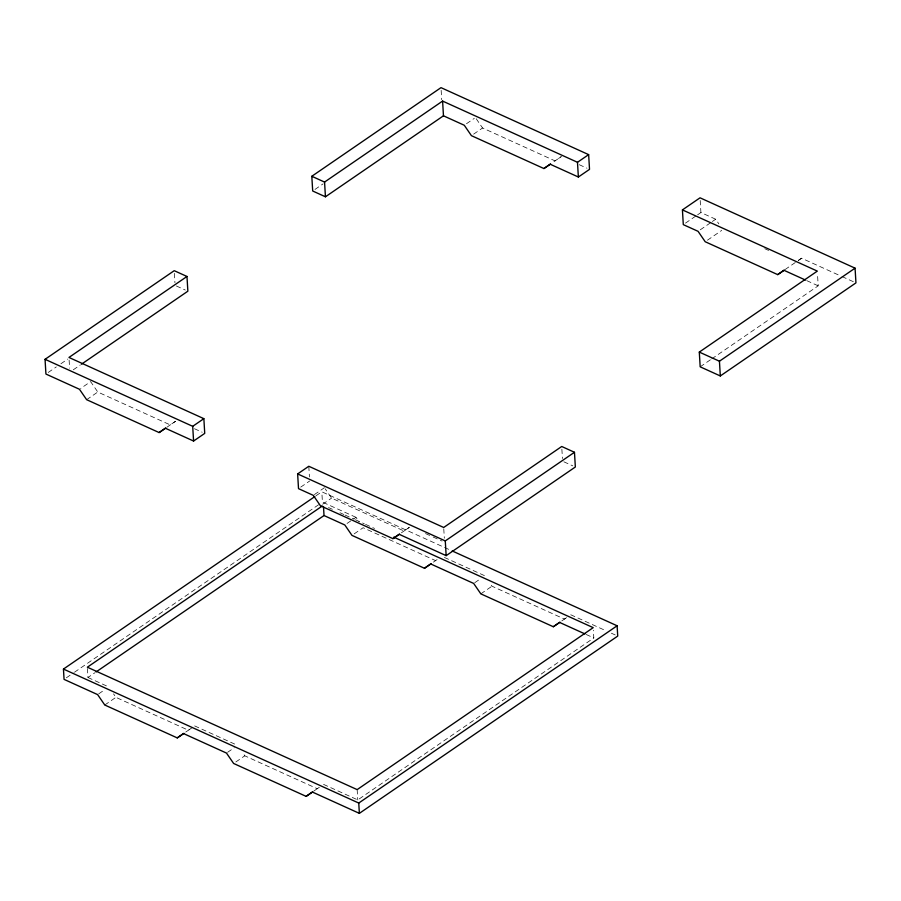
<?xml version="1.0" encoding="UTF-8"?>
<svg xmlns="http://www.w3.org/2000/svg" width="901" height="901" viewBox="0 0 901 901"><rect width="100%" height="100%" fill="white"/><g stroke="black" fill="none" stroke-linecap="round" stroke-linejoin="round"><path stroke-width="0.68" stroke-dasharray="4.5 3.38" d="M175.504 421.319L170.266 424.912L97.792 392.025L90.641 381.619L80.594 388.511M409.291 527.389L404.065 530.993L331.579 498.107L325.227 488.849M798.455 260.378L801.586 258.215L840.779 275.999M192.589 727.355L188.41 730.238L115.925 697.351L113.549 693.883M319.359 787.26L317.265 788.702L244.79 755.815L242.403 752.346M566.56 617.647L564.476 619.088L491.991 586.202L490.403 583.882M48.226 372.462L56.301 366.921M60.919 363.756L67.834 359.015M315.001 189.424L323.065 183.883M73.308 369.793L80.245 365.029M466.504 123.719L474.309 118.358M86.631 399.684L97.792 392.025M473.644 134.125L482.576 127.998L555.061 160.885L561.334 156.571L551.716 163.182M166.922 427.209L175.425 421.364M300.743 487.114L309.674 480.999M685.503 223.11L696.507 215.564M697.611 214.81L700.922 212.535L715.687 219.236L718.863 223.865M314.393 494.581L324.439 487.7M700.268 229.811L711.272 222.265M712.376 221.5L715.687 219.236M316.014 495.764L321.815 491.788L443.258 546.896M66.381 677.789L73.33 673.013M74.49 672.225L320.103 503.693M322.659 504.222L331.579 498.107M707.42 240.218L721.724 230.397M87.442 668.486L87.971 677.507L94.92 672.743M98.738 693.838L104.313 690.008M347.054 523.447L352.629 519.618M353.744 518.852L355.985 517.32L359.161 521.949M104.775 705.01L115.925 697.351M354.206 533.854L363.126 527.727L435.611 560.625M401.418 532.795L409.223 527.434M785.075 269.545L797.182 261.234M798.286 260.479L801.586 258.215M700.178 366.82L710.596 359.668M711.745 358.88L818.198 285.831L817.489 273.78M185.764 732.04L192.454 727.456M433.381 562.145L437.424 559.363M227.593 752.301L234.294 747.706M474.793 582.677L480.379 578.847M235.859 761.942L244.79 755.815M480.83 593.849L491.991 586.202M313.92 790.999L319.078 787.451M561.819 620.89L566.279 617.827M323.549 784.388L357.776 799.919L593.815 637.953L593.354 630.216M842.041 276.573L853.416 281.731M764.791 248.687L768.609 250.422M579.275 164.714L586.956 168.194M806.789 280.65L818.198 285.831M176.382 285.989L185.302 290.043M563.868 461.796L572.788 465.851M194.481 428.73L202.173 432.221M425.554 533.572L431.894 536.444M433.156 537.03L442.031 541.05M444.531 547.47L450.928 550.376M355.985 517.32L322.423 502.105L321.815 491.788M444.418 557.449L484.839 575.795M570.75 614.764L606.294 630.903M611.374 633.2L615.192 634.935M328.516 507.556L332.356 509.29M340.026 512.77L343.867 514.516M345.139 515.09L354.093 519.156M355.377 519.742L364.319 523.796M365.603 524.382L374.557 528.437M586.213 634.495L593.815 637.953M87.971 677.507L108.773 686.945M194.684 725.924L237.639 745.409M476.224 118.752L482.576 127.998M700.201 200.495L700.922 212.535M561.875 449.171L562.438 458.541M441.152 90.325L441.715 99.696M443.776 528.819L444.328 538.19M357.156 789.614L357.776 799.919M308.795 466.267L309.426 476.978M174.389 273.363L174.94 282.734M69.118 360.13L69.591 368.16"/><path stroke-width="1.35" d="M186.98 276.472L174.231 270.683L45.05 359.319L45.928 374.05L79.479 389.277L86.631 399.684L159.117 432.57L165.39 428.245L193.58 441.04L204.73 433.381L203.863 418.661L68.96 357.449L186.98 276.472L187.859 291.192L81.405 364.241M543.9 168.543L550.173 164.23L578.363 177.013L589.524 169.365L588.646 154.634L440.994 87.645L311.814 176.281L312.692 191.001L325.441 196.79L443.461 115.812L464.274 125.25L471.414 135.657L543.9 168.543L550.601 163.948M392.915 538.64L399.188 534.327L446.164 555.647L575.345 467L574.466 452.279L561.717 446.491L443.697 527.479L308.795 466.267L297.634 473.926L298.513 488.646L313.278 495.347L320.429 505.754L392.915 538.64L399.605 534.056M682.429 209.899L817.331 271.111L699.3 352.088L700.178 366.82L720.316 375.954L855.95 282.88L855.072 268.16L700.043 197.815L682.429 209.899L683.296 224.631L698.061 231.32L705.213 241.738L777.698 274.625L783.971 270.3L805.528 280.076M314.854 496.564L63.453 669.071L64.061 679.377L97.623 694.603L104.775 705.01L177.249 737.896L183.522 733.572L226.478 753.067L233.629 763.474L306.115 796.36L312.805 791.765M96.069 671.943L324.022 515.541L344.824 524.979L351.976 535.385L424.461 568.272L430.734 563.958L473.678 583.443L480.83 593.849L553.315 626.736L560.005 622.152M306.115 796.36L312.388 792.047L359.364 813.355L617.726 636.083L617.117 625.778L452.201 550.95M553.315 626.736L559.589 622.422L584.94 633.921M311.814 176.281L324.563 182.07L442.594 101.081L577.485 162.293L588.646 154.634M159.117 432.57L165.807 427.975M45.05 359.319L192.701 426.319L203.863 418.661M322.254 506.024L87.363 667.202L357.156 789.614L593.207 627.648L393.737 537.142M777.698 274.625L784.309 270.086M297.634 473.926L445.285 540.915L574.466 452.279M699.3 352.088L719.437 361.222L855.072 268.16M177.249 737.896L183.95 733.301M424.461 568.272L431.151 563.677M63.453 669.071L358.756 803.05L617.117 625.778M719.437 361.222L720.316 375.954M577.485 162.293L578.363 177.013M442.594 101.081L443.461 115.812M445.285 540.915L446.164 555.647M324.563 182.07L325.441 196.79M358.756 803.05L359.364 813.355M323.482 506.52L324.022 515.541M192.701 426.319L193.58 441.04"/></g></svg>
